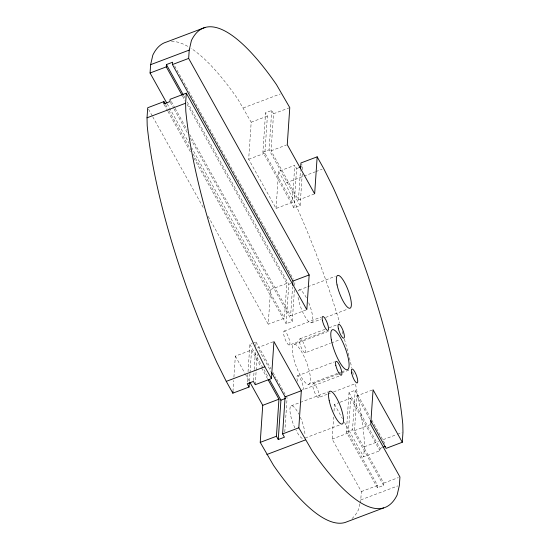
<?xml version="1.0" encoding="UTF-8"?>
<svg xmlns="http://www.w3.org/2000/svg" width="550" height="550" viewBox="0 0 550 550"><rect width="100%" height="100%" fill="white"/><g stroke="black" fill="none" stroke-linecap="round" stroke-linejoin="round"><path stroke-width="0.41" stroke-dasharray="2.75 2.06" d="M232.952 391.483L233.695 380.538M233.922 377.169L235.345 356.111L251.556 349.993L261.099 367.139M276.066 208.464L278.568 171.414L294.779 165.289L292.27 202.345L276.066 208.464L248.676 159.259L251.185 122.203L237.854 99.158A256.334 66.612 69.3 0 0 190.891 48.263M247.335 382.051L247.974 372.639M248.029 371.779L249.886 344.396L252.202 343.516M302.259 173.938L300.114 205.604L293.941 207.941L262.9 152.171L265.567 112.798L271.741 110.468L273.563 113.747L271.054 150.803L298.444 200.008L313.885 194.178M249.446 381.15L249.961 373.574M250.016 372.728L251.556 349.993M292.27 202.345L264.88 153.134L267.389 116.078L265.567 112.798M253.454 380.579L254.148 370.308M254.203 369.449L255.537 349.766M255.771 346.342L256.059 342.059L252.972 343.228M300.114 205.604L269.074 149.834L271.741 110.468M255.221 384.711L257.276 354.393M187.124 104.342L286.784 283.401L284.433 318.141L268.221 324.266L270.572 289.527L191.764 147.929M294.422 289.733L292.277 321.406L286.103 323.737L288.764 284.364L186.89 101.324M293.941 207.941L296.608 168.568L294.779 165.289M306.041 309.973L290.606 315.81L292.559 286.997M298.444 200.008L300.444 170.534M284.783 432.066L287.1 397.829L276.341 378.496M294.711 285.457L294.938 282.033M302.548 169.661L302.782 166.238L301.682 164.264M360.051 503.085L360.779 499.902L361.343 491.576L332.131 439.086L333.623 417.058M334.022 411.125L334.482 404.346L339.116 402.593M372.302 390.053L356.868 395.89L354.516 430.629L383.728 483.12L383.57 485.43L377.396 487.768L346.356 431.998L349.023 392.624L355.197 390.294L369.683 416.316M377.396 487.768L377.554 485.451L348.343 432.96L350.694 398.221L339.886 402.304M383.57 485.43L352.529 429.667L355.197 390.294M349.023 392.624L380.064 448.394L379.906 450.711L363.701 456.837L364.382 446.772L364.203 438.866A256.334 66.612 69.3 0 0 355.396 383.776M359.872 503.882L358.593 509.458A256.334 66.612 69.3 0 1 352.021 518.574M243.251 107.951L280.266 93.961M251.185 122.203L267.389 116.078M273.563 113.747L289.004 107.91M262.9 152.171L269.074 149.834M248.676 159.259L264.88 153.134M271.054 150.803L286.495 144.966M296.608 168.568L298.918 167.695M278.568 171.414L285.134 183.205L303.249 176.364M304.04 176.062L315.061 171.896M315.851 171.6L322.149 169.221M270.572 289.527L286.784 283.401M288.764 284.364L291.081 283.491M299.111 290.008L306.989 287.031M307.773 286.736L335.342 276.32M284.116 331.059L321.131 317.075M311.438 322.802L320.884 319.234M325.614 317.446L347.662 309.114M273.164 341.825L257.73 347.655L271.006 371.518M299.977 338.779L325.181 329.257M329.12 327.766L336.992 324.796M289.376 345.056A7.473 1.946 69.3 0 0 287.018 334.008A7.473 1.946 69.3 0 0 283.841 335.115A7.473 1.946 69.3 0 0 289.376 345.056L325.607 331.368M294.298 344.224L329.739 330.839M305.236 352.777A7.473 1.946 69.3 0 0 302.885 341.722A7.473 1.946 69.3 0 0 299.702 342.829A7.473 1.946 69.3 0 0 305.236 352.777L330.44 343.255M331.231 342.959L339.893 339.68M297.468 375.836L334.482 361.852M308.406 384.381A21.361 5.548 69.3 0 0 302.892 354.124A21.361 5.548 69.3 0 0 292.758 354.406A21.361 5.548 69.3 0 0 308.406 384.381L337.549 373.374M338.332 373.072L340.697 372.185M341.488 371.882L344.637 370.693M313.328 383.549L340.897 373.134M341.681 372.838L350.35 369.566M338.958 376.145L302.727 389.833A7.473 1.946 69.3 0 0 302.012 382.394A7.473 1.946 69.3 0 0 297.577 375.808A7.473 1.946 69.3 0 0 298.038 382.862M291.273 405.811L328.288 391.82M318.587 397.547A7.473 1.946 69.3 0 0 316.236 386.499A7.473 1.946 69.3 0 0 313.053 387.606A7.473 1.946 69.3 0 0 318.587 397.547L327.257 394.274M328.041 393.979L330.406 393.085M333.554 391.896L355.609 383.563M305.168 438.006L339.824 424.909M346.356 431.998L352.529 429.667M332.131 439.086L348.343 432.96M354.516 430.629L369.951 424.793M364.382 446.772L378.558 441.416M383.281 439.629L396.674 434.569M397.457 434.273L402.181 432.486M380.064 448.394L382.381 447.521M361.343 491.576L377.554 485.451M383.728 483.12L398.393 477.579M360.779 499.902L397.801 485.911M174.687 65.986L264.461 227.274M264.88 228.023L293.274 279.036M371.752 420.035L385.413 444.572M356.868 395.89L369.806 419.134M183.549 95.322L184.8 97.577M182.531 96.099L185.034 100.595M350.694 398.221L379.906 450.711M171.346 101.537L174.68 107.532M175.099 108.281L187.192 130.006M189.695 134.502L290.606 315.81M170.356 102.355L173.697 108.357M174.109 109.106L187.894 133.863M190.396 138.366L292.277 321.406M167.159 103.723L189.262 143.433M334.482 404.346L342.409 418.591M344.499 422.345L363.701 456.837M165.584 104.617L168.506 109.863M168.926 110.612L190.609 149.572M193.112 154.069L284.433 318.141M164.182 104.686L167.516 110.688M167.936 111.437L191.317 153.45M193.827 157.953L286.103 323.737M148.541 109.244L152.295 115.988M152.714 116.738L203.589 208.141M208.175 216.377L268.221 324.266M256.059 342.059L270.957 368.83M273.027 372.549L275.928 377.754M249.886 344.396L268.51 377.857M261.511 367.881L267.74 379.067M235.345 356.111L244.887 373.264M245.307 374.007L249.452 381.466M285.134 183.205L294.498 201.981A256.334 66.612 69.3 0 1 339.811 323.166M171.49 41.346A256.334 66.612 69.3 0 1 188.409 46.736M342.231 331.437A256.334 66.612 69.3 0 1 342.966 333.994M344.403 339.103A256.334 66.612 69.3 0 1 351.766 367.661M352.722 371.752A256.334 66.612 69.3 0 1 353.65 375.808M302.273 438.433A17.518 4.551 69.3 0 1 296.01 430.244M294.876 427.893A17.518 4.551 69.3 0 1 290.187 407.248A17.518 4.551 69.3 0 1 298.856 414.164M300.293 417.189A17.518 4.551 69.3 0 1 304.92 435.655M308.729 302.782A17.518 4.551 69.3 0 1 309.884 322.506A17.518 4.551 69.3 0 1 297.956 296.546M298.21 290.957A17.518 4.551 69.3 0 1 306.694 298.368"/><path stroke-width="0.82" d="M249.329 382.834L249.047 387.049L232.836 393.168L226.27 381.377L216.913 362.601A256.334 66.612 69.3 0 1 147.201 125.716L147.029 117.81L147.709 107.745L163.921 101.619L165.172 103.868M166.739 102.974L150.061 73.006L150.624 64.68L152.817 55.124A256.334 66.612 69.3 0 1 166.361 42.082L204.951 27.5M163.921 101.619L163.762 103.936L169.936 101.606L170.094 99.289L186.299 93.163L306.817 309.684L309.169 274.945L188.657 58.424L189.221 50.098L191.407 40.542A256.334 66.612 69.3 0 1 276.444 84.576L289.774 107.621L287.265 144.678L314.655 193.889L317.164 156.833L300.953 162.951L300.554 168.85M182.119 95.349L166.272 66.88L166.43 64.57L172.604 62.232L172.446 64.549L292.957 281.071L292.669 285.306M249.047 387.049L247.218 383.763L253.392 381.432L255.221 384.711L271.432 378.586L264.866 366.795L255.502 348.019A256.334 66.612 69.3 0 1 185.797 111.134L185.618 103.228L186.299 93.163M232.836 393.168L232.952 391.483M383.639 507.918L345.049 522.5A256.334 66.612 69.3 0 1 273.556 465.424L260.226 442.379L262.735 405.322L249.872 382.209M271.432 378.586L273.934 341.536L301.324 390.741L298.815 427.797L312.146 450.842A256.334 66.612 69.3 0 0 397.183 494.876L399.376 485.32L399.939 476.994L370.721 424.504L373.072 389.764L402.291 442.255L386.079 448.381L370.638 420.633M271.425 372.261L285.12 396.866L282.611 433.922L284.433 437.202L278.259 439.533L276.437 436.253L278.946 399.197L268.153 379.816M278.259 439.533L280.926 400.166L269.335 379.342M402.291 442.255L402.971 432.19L402.799 424.284A256.334 66.612 69.3 0 0 333.087 187.399L323.73 168.623L317.164 156.833M150.624 64.68L189.221 50.098M150.061 73.006L166.272 66.88M172.446 64.549L188.657 58.424M147.029 117.81L185.618 103.228M299.695 167.399L301.235 166.815M292.957 281.071L309.169 274.945M226.27 381.377L264.866 366.795M262.735 405.322L278.946 399.197M285.12 396.866L301.324 390.741M280.926 400.166L285.56 398.413M260.226 442.379L276.437 436.253M282.611 433.922L298.815 427.797M266.846 454.493L305.442 439.918M383.151 447.226L385.467 446.353M166.43 64.57L183.129 94.573M331.354 339.824A21.361 5.548 69.3 0 0 347.002 369.799A21.361 5.548 69.3 0 0 341.481 339.543A21.361 5.548 69.3 0 0 331.354 339.824M335.789 365.303A7.473 1.946 69.3 0 0 341.323 375.251A7.473 1.946 69.3 0 0 338.965 364.196A7.473 1.946 69.3 0 0 335.789 365.303M322.431 320.533A7.473 1.946 69.3 0 0 327.965 330.474A7.473 1.946 69.3 0 0 325.614 319.426A7.473 1.946 69.3 0 0 322.431 320.533M338.291 328.254A7.473 1.946 69.3 0 0 343.832 338.195A7.473 1.946 69.3 0 0 341.474 327.147A7.473 1.946 69.3 0 0 338.291 328.254M351.649 373.024A7.473 1.946 69.3 0 0 357.184 382.965A7.473 1.946 69.3 0 0 354.826 371.917A7.473 1.946 69.3 0 0 351.649 373.024M329.223 400.723A17.518 4.551 69.3 0 0 342.189 424.022A17.518 4.551 69.3 0 0 336.669 398.124A17.518 4.551 69.3 0 0 329.223 400.723M337.061 284.928A17.518 4.551 69.3 0 0 350.027 308.22A17.518 4.551 69.3 0 0 344.506 282.329A17.518 4.551 69.3 0 0 337.061 284.928"/></g></svg>
